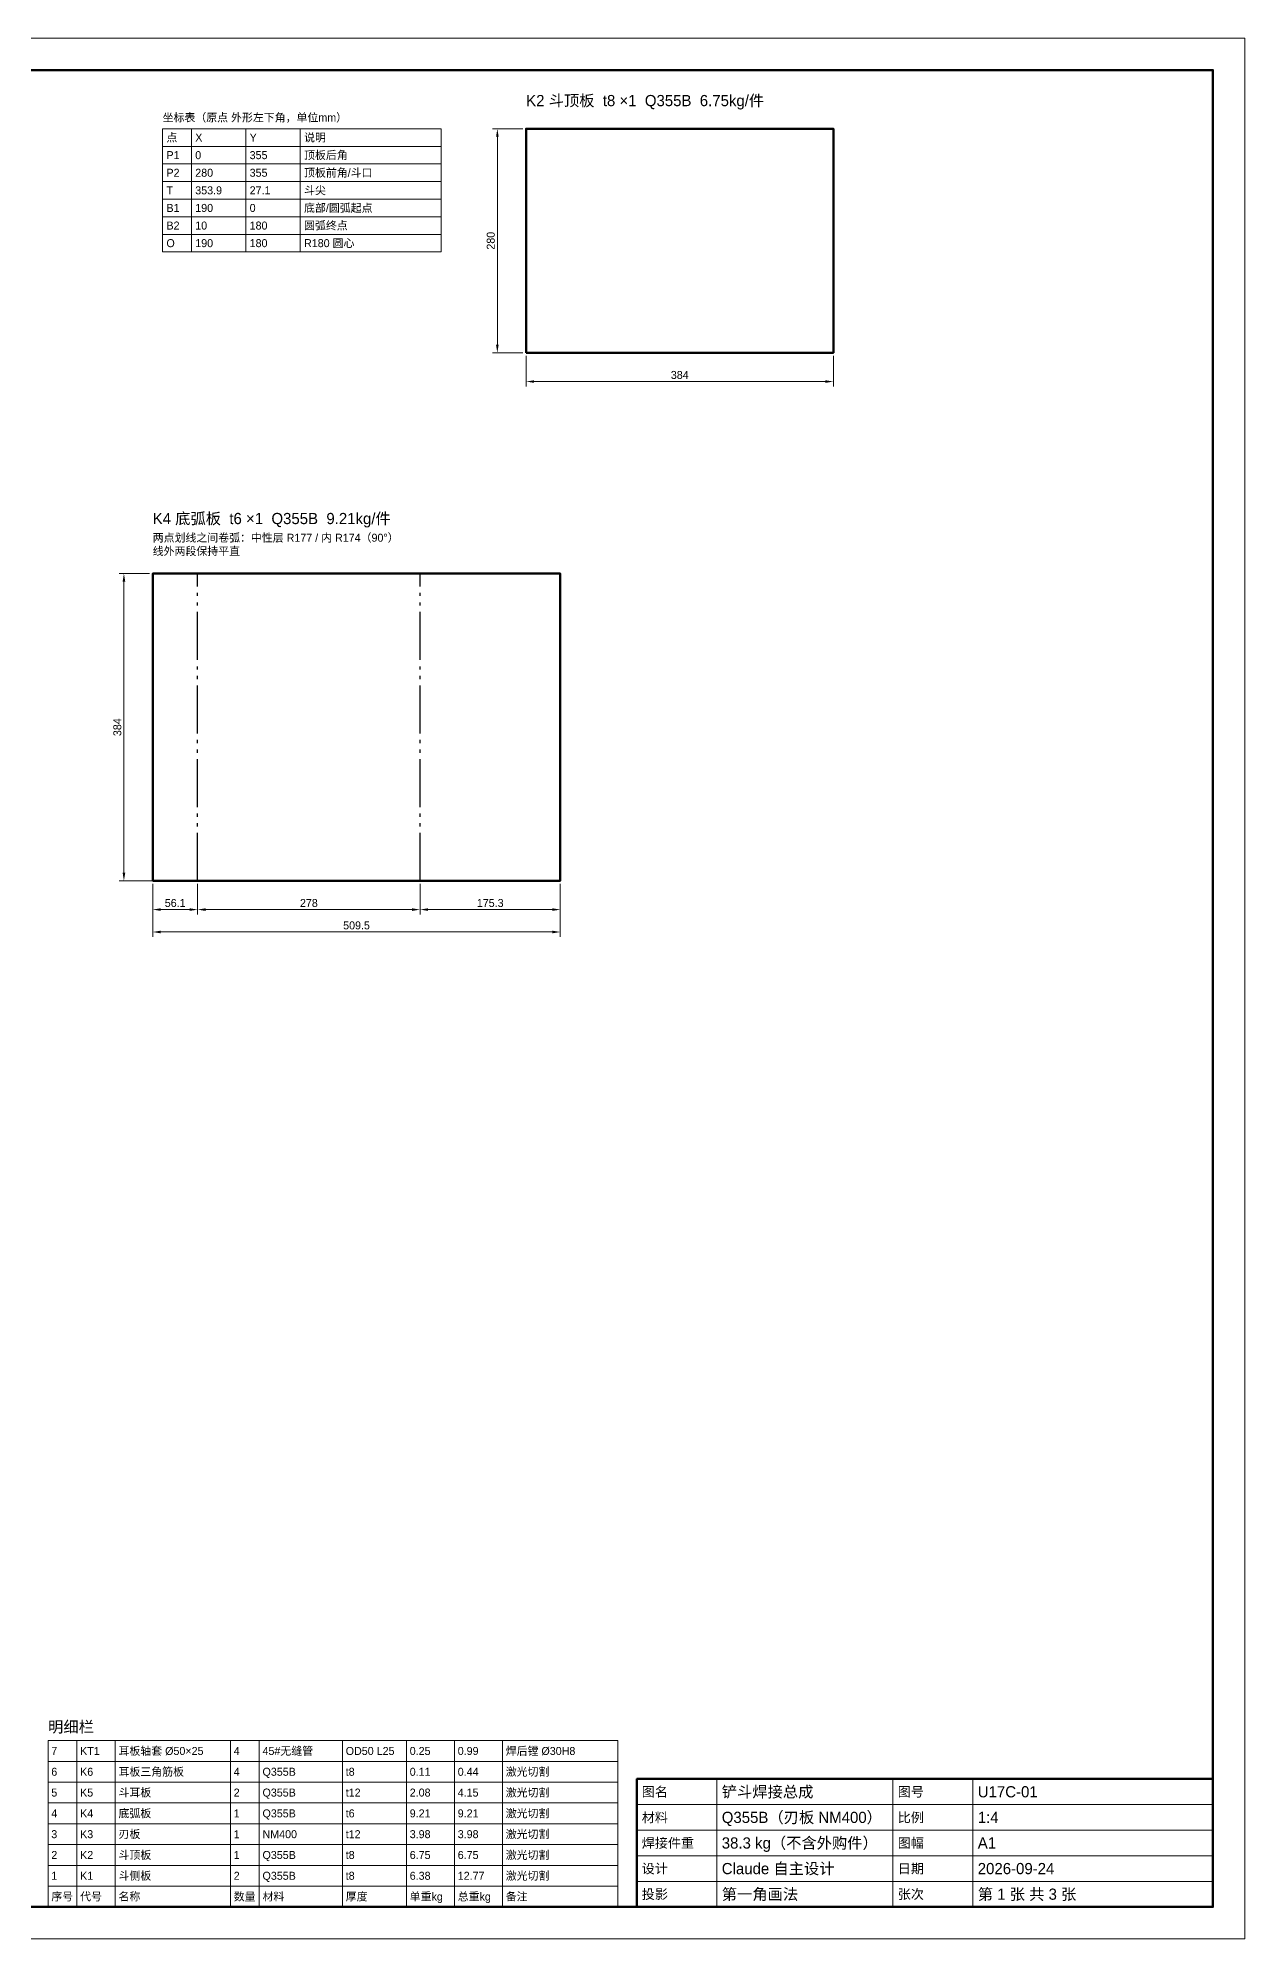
# Model space of a CAD drawing. Header units: millimetres. Extents: x 0 to 3364, y 0 to 2376.
# Drawn here: x 1855 to 3364, y 0 to 2376 of the extents above; entities that cross this region are included whole.
import ezdxf
from ezdxf.enums import TextEntityAlignment as Align

# ---------------------------------------------------------------- set-up
doc = ezdxf.new("R2010")
doc.units = ezdxf.units.MM
doc.header["$LTSCALE"] = 4
doc.linetypes.add('GB_PHANTOM', pattern=[23, 15, -2, 1, -2, 1, -2])
for name, color, linetype, lineweight in [('DIM', 7, 'Continuous', 18), ('FRAME', 7, 'Continuous', 70), ('MARK', 7, 'GB_PHANTOM', 25), ('OUTLINE', 7, 'Continuous', 50), ('TEXT', 7, 'Continuous', 25), ('THIN', 7, 'Continuous', 18)]:
    doc.layers.add(name, color=color, linetype=linetype, lineweight=lineweight)
doc.styles.add('CJK', font='wqy-zenhei.ttc')
doc.dimstyles.new('GB', dxfattribs={"dimscale": 4, "dimtxt": 2.5, "dimasz": 2.5, "dimexe": 1.5, "dimexo": 1, "dimgap": 0.8, "dimtad": 1, "dimdec": 1, "dimdsep": 46, "dimtxsty": 'CJK', "dimcen": 2.5, "dimazin": 3, "dimtfac": 1, "dimtmove": 0, "dimatfit": 3, "dimlwd": 18, "dimlwe": 18})

msp = doc.modelspace()

# ---------------------------------------------------------------- linework, layer by layer
at = {"layer": 'FRAME'}
for points in [[(100, 40), (3324, 40), (3324, 2336), (100, 2336)], [(2604, 40), (3324, 40), (3324, 200), (2604, 200)]]:
    msp.add_lwpolyline(points, close=True, dxfattribs=at)
at = {"layer": 'MARK'}
for p, q in [((2054.91, 1322.62), (2054.91, 1706.62)), ((2332.94, 1322.62), (2332.94, 1706.62))]:
    msp.add_line(p, q, dxfattribs=at)
at = {"layer": 'OUTLINE'}
for points in [[(2465.52, 1982.61), (2849.52, 1982.61), (2849.52, 2262.61), (2465.52, 2262.61)], [(1998.77, 1322.62), (2508.23, 1322.62), (2508.23, 1706.62), (1998.77, 1706.62)]]:
    msp.add_lwpolyline(points, close=True, dxfattribs=at)
at = {"layer": 'THIN'}
for p, q in [((2011.11, 2262.61), (2359.11, 2262.61)), ((2011.11, 2262.61), (2011.11, 2108.61)), ((2047.11, 2262.61), (2047.11, 2108.61)), ((2115.11, 2262.61), (2115.11, 2108.61)), ((2183.11, 2262.61), (2183.11, 2108.61)), ((2359.11, 2262.61), (2359.11, 2108.61)), ((2011.11, 2240.61), (2359.11, 2240.61)), ((2011.11, 2218.61), (2359.11, 2218.61)), ((2011.11, 2196.61), (2359.11, 2196.61)), ((2011.11, 2174.61), (2359.11, 2174.61)), ((2011.11, 2152.61), (2359.11, 2152.61)), ((2011.11, 2130.61), (2359.11, 2130.61)), ((2011.11, 2108.61), (2359.11, 2108.61)), ((1868, 248), (2580, 248)), ((1868, 248), (1868, 40)), ((1904, 248), (1904, 40)), ((1952, 248), (1952, 40)), ((2096, 248), (2096, 40)), ((2132, 248), (2132, 40)), ((2236, 248), (2236, 40)), ((2316, 248), (2316, 40)), ((2376, 248), (2376, 40)), ((2436, 248), (2436, 40)), ((2580, 248), (2580, 40)), ((1868, 222), (2580, 222)), ((1868, 196), (2580, 196)), ((2604, 200), (3324, 200)), ((2604, 200), (2604, 40)), ((2704, 200), (2704, 40)), ((2924, 200), (2924, 40)), ((3024, 200), (3024, 40)), ((3324, 200), (3324, 40)), ((1868, 170), (2580, 170)), ((2604, 168), (3324, 168)), ((1868, 144), (2580, 144)), ((2604, 136), (3324, 136)), ((1868, 118), (2580, 118)), ((2604, 104), (3324, 104)), ((1868, 92), (2580, 92)), ((2604, 72), (3324, 72)), ((1868, 66), (2580, 66)), ((1868, 40), (2580, 40))]:
    msp.add_line(p, q, dxfattribs=at)
msp.add_lwpolyline([(0, 0), (3364, 0), (3364, 2376), (0, 2376)], close=True, dxfattribs=at)

# ---------------------------------------------------------------- texts
at = {"layer": 'TEXT', "style": 'CJK'}
for s, height, p in [('K2 斗顶板  t8 ×1  Q355B  6.75kg/件', 14, (2465.52, 2286.61)), ('坐标表（原点 外形左下角，单位mm）', 10, (2011.11, 2268.61)), ('K4 底弧板  t6 ×1  Q355B  9.21kg/件', 14, (1998.77, 1764.22)), ('线外两段保持平直', 10, (1998.77, 1726.62)), ('两点划线之间卷弧：中性层 R177 / 内 R174（90°）', 10, (1998.77, 1743.42)), ('明细栏', 14, (1868, 254))]:
    msp.add_text(s, height=height, dxfattribs=at).set_placement(p, align=Align.BOTTOM_LEFT)
for s, height, p in [('点', 10, (2015.91, 2251.61)), ('说明', 10, (2187.91, 2251.61)), ('P1', 10, (2015.91, 2229.61)), ('X', 10, (2051.91, 2251.61)), ('0', 10, (2051.91, 2229.61)), ('Y', 10, (2119.91, 2251.61)), ('355', 10, (2119.91, 2229.61)), ('顶板后角', 10, (2187.91, 2229.61)), ('P2', 10, (2015.91, 2207.61)), ('280', 10, (2051.91, 2207.61)), ('355', 10, (2119.91, 2207.61)), ('顶板前角/斗口', 10, (2187.91, 2207.61)), ('T', 10, (2015.91, 2185.61)), ('353.9', 10, (2051.91, 2185.61)), ('27.1', 10, (2119.91, 2185.61)), ('斗尖', 10, (2187.91, 2185.61)), ('B1', 10, (2015.91, 2163.61)), ('190', 10, (2051.91, 2163.61)), ('0', 10, (2119.91, 2163.61)), ('底部/圆弧起点', 10, (2187.91, 2163.61)), ('B2', 10, (2015.91, 2141.61)), ('10', 10, (2051.91, 2141.61)), ('180', 10, (2119.91, 2141.61)), ('圆弧终点', 10, (2187.91, 2141.61)), ('O', 10, (2015.91, 2119.61)), ('190', 10, (2051.91, 2119.61)), ('180', 10, (2119.91, 2119.61)), ('R180 圆心', 10, (2187.91, 2119.61)), ('7', 10, (1872, 235)), ('KT1', 10, (1908, 235)), ('耳板轴套 Ø50×25', 10, (1956, 235)), ('4', 10, (2100, 235)), ('45#无缝管', 10, (2136, 235)), ('OD50 L25', 10, (2240, 235)), ('0.25', 10, (2320, 235)), ('0.99', 10, (2380, 235)), ('焊后镗 Ø30H8', 10, (2440, 235)), ('6', 10, (1872, 209)), ('K6', 10, (1908, 209)), ('耳板三角筋板', 10, (1956, 209)), ('4', 10, (2100, 209)), ('Q355B', 10, (2136, 209)), ('t8', 10, (2240, 209)), ('0.11', 10, (2320, 209)), ('0.44', 10, (2380, 209)), ('激光切割', 10, (2440, 209)), ('图名', 12, (2610, 184)), ('铲斗焊接总成', 14, (2710, 184)), ('图号', 12, (2930, 184)), ('U17C-01', 14, (3030, 184)), ('5', 10, (1872, 183)), ('K5', 10, (1908, 183)), ('斗耳板', 10, (1956, 183)), ('2', 10, (2100, 183)), ('Q355B', 10, (2136, 183)), ('t12', 10, (2240, 183)), ('2.08', 10, (2320, 183)), ('4.15', 10, (2380, 183)), ('激光切割', 10, (2440, 183)), ('4', 10, (1872, 157)), ('K4', 10, (1908, 157)), ('底弧板', 10, (1956, 157)), ('1', 10, (2100, 157)), ('Q355B', 10, (2136, 157)), ('t6', 10, (2240, 157)), ('9.21', 10, (2320, 157)), ('9.21', 10, (2380, 157)), ('激光切割', 10, (2440, 157)), ('材料', 12, (2610, 152)), ('Q355B（刃板 NM400）', 14, (2710, 152)), ('比例', 12, (2930, 152)), ('1:4', 14, (3030, 152)), ('3', 10, (1872, 131)), ('K3', 10, (1908, 131)), ('刃板', 10, (1956, 131)), ('1', 10, (2100, 131)), ('NM400', 10, (2136, 131)), ('t12', 10, (2240, 131)), ('3.98', 10, (2320, 131)), ('3.98', 10, (2380, 131)), ('激光切割', 10, (2440, 131)), ('焊接件重', 12, (2610, 120)), ('38.3 kg（不含外购件）', 14, (2710, 120)), ('图幅', 12, (2930, 120)), ('A1', 14, (3030, 120)), ('2', 10, (1872, 105)), ('K2', 10, (1908, 105)), ('斗顶板', 10, (1956, 105)), ('1', 10, (2100, 105)), ('Q355B', 10, (2136, 105)), ('t8', 10, (2240, 105)), ('6.75', 10, (2320, 105)), ('6.75', 10, (2380, 105)), ('激光切割', 10, (2440, 105)), ('设计', 12, (2610, 88)), ('Claude 自主设计', 14, (2710, 88)), ('日期', 12, (2930, 88)), ('2026-09-24', 14, (3030, 88)), ('1', 10, (1872, 79)), ('K1', 10, (1908, 79)), ('斗侧板', 10, (1956, 79)), ('2', 10, (2100, 79)), ('Q355B', 10, (2136, 79)), ('t8', 10, (2240, 79)), ('6.38', 10, (2320, 79)), ('12.77', 10, (2380, 79)), ('激光切割', 10, (2440, 79)), ('序号', 10, (1872, 53)), ('代号', 10, (1908, 53)), ('名称', 10, (1956, 53)), ('数量', 10, (2100, 53)), ('材料', 10, (2136, 53)), ('厚度', 10, (2240, 53)), ('单重kg', 10, (2320, 53)), ('总重kg', 10, (2380, 53)), ('备注', 10, (2440, 53)), ('投影', 12, (2610, 56)), ('第一角画法', 14, (2710, 56)), ('张次', 12, (2930, 56)), ('第 1 张 共 3 张', 14, (3030, 56))]:
    msp.add_text(s, height=height, dxfattribs=at).set_placement(p, align=Align.MIDDLE_LEFT)

# ---------------------------------------------------------------- dimensions: what is measured, and where the dimension line sits
at = {"layer": 'DIM'}
for base, p1, p2 in [((2429.52, 1982.61), (2465.52, 1982.61), (2465.52, 2262.61)), ((1962.77, 1322.62), (2054.91, 1322.62), (1998.77, 1706.62))]:
    msp.add_linear_dim(base=base, p1=p1, p2=p2, angle=90, dimstyle='GB', dxfattribs=at).render()
for base, p1, p2 in [((2465.52, 1946.61), (2465.52, 1982.61), (2849.52, 1982.61)), ((1998.77, 1286.62), (1998.77, 1322.62), (2054.91, 1322.62)), ((1998.77, 1258.62), (1998.77, 1322.62), (2508.23, 1322.62)), ((2054.91, 1286.62), (2054.91, 1322.62), (2332.94, 1322.62)), ((2332.94, 1286.62), (2332.94, 1322.62), (2508.23, 1322.62))]:
    msp.add_linear_dim(base=base, p1=p1, p2=p2, dimstyle='GB', dxfattribs=at).render()

doc.saveas('drawing.dxf')
